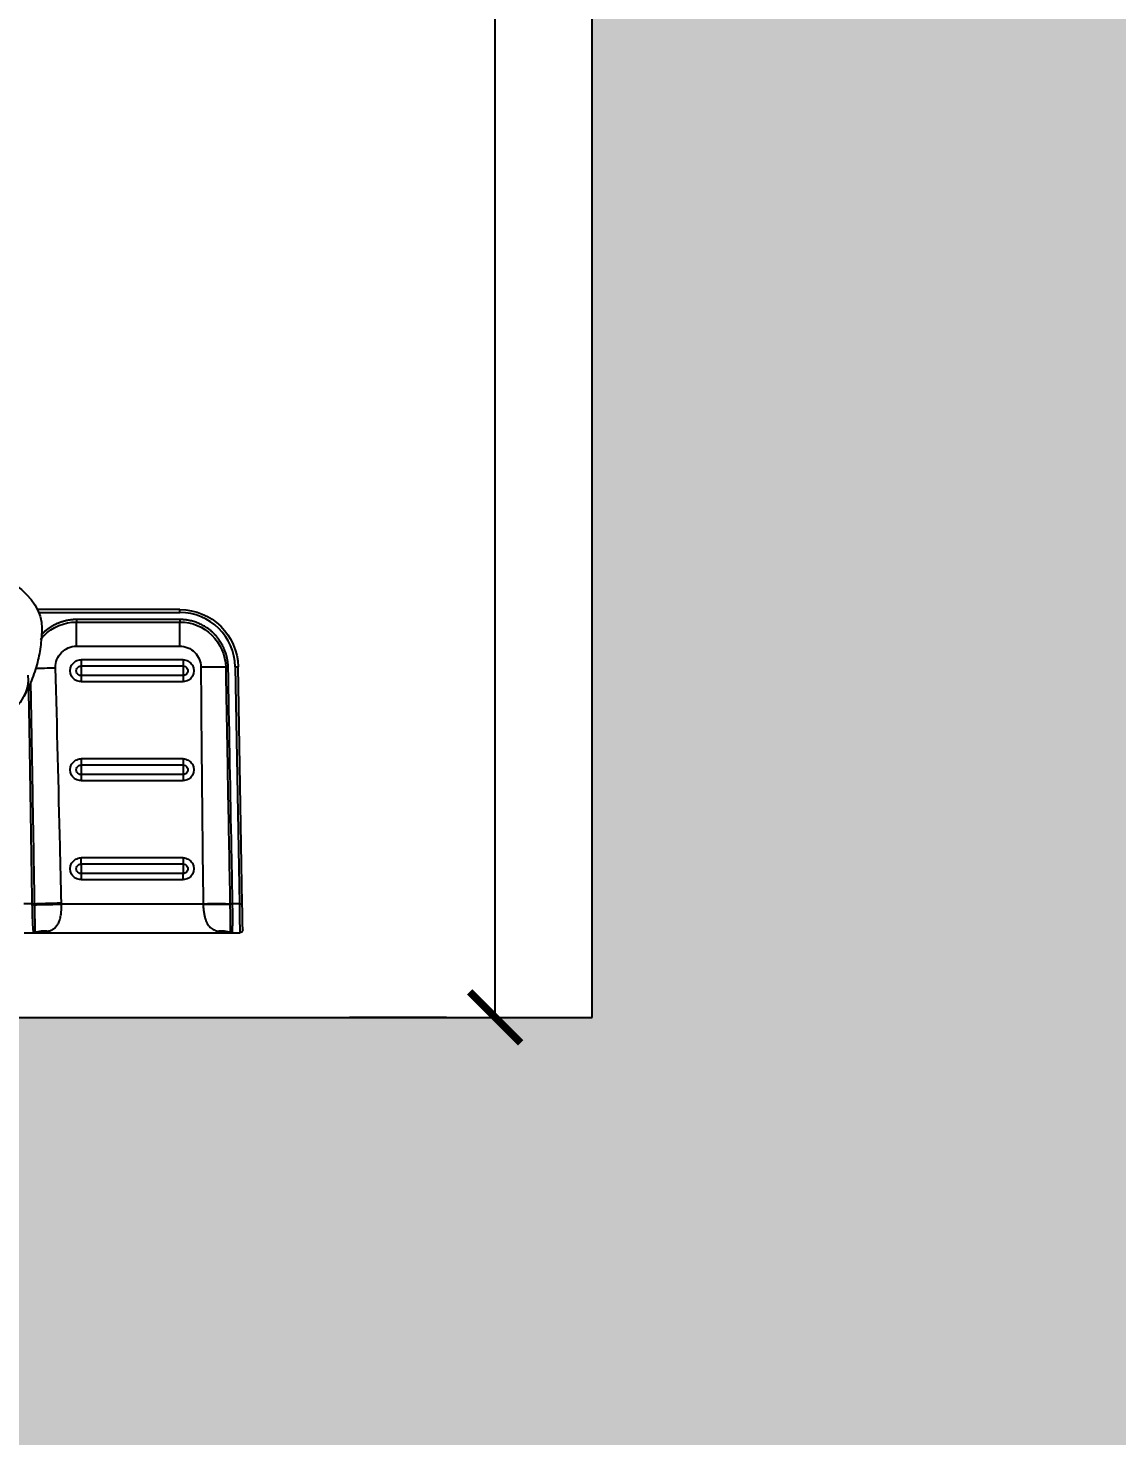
# Model space of a CAD drawing. Header units: millimetres. Extents: x 0 to 400063, y 963 to 238763.
# Drawn here: x 50498.9 to 50872.7, y 153658.8 to 154142.1 of the extents above; entities that cross this region are included whole.
import ezdxf

# ---------------------------------------------------------------- set-up
doc = ezdxf.new("R2010")
doc.units = ezdxf.units.MM
doc.header["$LTSCALE"] = 40
doc.header["$PDMODE"] = 34
doc.layers.get('Defpoints').update_dxf_attribs({"color": 249})
doc.layers.add('.', color=7, linetype='Continuous', lineweight=13)
for name, color, linetype in [('07 dim wal', 5, 'Continuous'), ('2sec', 2, 'Continuous'), ('4', 4, 'Continuous'), ('도면층4', 4, 'Continuous')]:
    doc.layers.add(name, color=color, linetype=linetype)
doc.styles.add('마감재', font='stylu.ttf')
doc.dimstyles.new('Copy of DIM-60', dxfattribs={"dimscale": 50, "dimtxt": 2, "dimasz": 0.7, "dimexe": 1, "dimexo": 1, "dimgap": 0.7, "dimtad": 1, "dimdec": 0, "dimzin": 1, "dimdsep": 46, "dimlunit": 6, "dimtxsty": '마감재', "dimblk": 'ARCHTICK', "dimcen": -0.09, "dimclrd": 256, "dimclre": 256, "dimclrt": 3, "dimadec": 0, "dimazin": 0, "dimtfac": 1, "dimtdec": 0, "dimtix": 1, "dimtmove": 2, "dimatfit": 0, "dimldrblk": 'ARCHTICK', "dimfxl": 0, "dimtolj": 1, "dimtzin": 0, "dimarcsym": 0})

# ---------------------------------------------------------------- blocks, each defined once
blk = doc.blocks.new('202101042036175950')
at = {"layer": '4', "linetype": 'Continuous'}
for p, q in [((-39.02, 74.84), (-120.35, 73.42)), ((-120.33, 72.42), (-120.35, 73.42)), ((-120.33, 72.42), (-39, 73.84)), ((-39, 73.84), (-39.02, 74.84)), ((-39, 73.84), (-39, 71.53)), ((-29, 71.27), (-29, 74)), ((-120.3, 70), (-120.29, 69.15)), ((-39.03, 71.53), (-39.01, 70.61)), ((-39, 71.53), (-38.98, 70.61)), ((-29, 3.49), (-29, 71.02)), ((-38.83, 61.41), (-38.83, 12.76)), ((-140, 53.43), (-140, 4.51)), ((-139, 53.43), (-140, 53.43)), ((-139, 4.95), (-139, 53.43)), ((-136.57, 53.43), (-135.72, 53.43)), ((-136.57, 53.43), (-136.57, 17.91)), ((-135.72, 17.91), (-135.72, 53.43)), ((-127.43, 53.43), (-135.72, 53.43)), ((-127.43, 17.91), (-127.43, 53.43)), ((-122.75, 54.5), (-120.65, 54.5)), ((-122.75, 54.5), (-122.75, 19.5)), ((-120.65, 19.5), (-120.65, 54.5)), ((-120.65, 54.5), (-117.32, 54.5)), ((-117.32, 54.5), (-115.26, 54.5)), ((-117.32, 54.5), (-117.32, 19.5)), ((-115.26, 19.5), (-115.26, 54.5)), ((-88.75, 54.5), (-86.65, 54.5)), ((-88.75, 54.5), (-88.75, 19.5)), ((-86.65, 19.5), (-86.65, 54.5)), ((-86.65, 54.5), (-83.33, 54.5)), ((-83.33, 54.5), (-81.27, 54.5)), ((-83.33, 54.5), (-83.33, 19.5)), ((-81.27, 19.5), (-81.27, 54.5)), ((-54.76, 54.5), (-52.66, 54.5)), ((-54.76, 54.5), (-54.76, 19.5)), ((-52.66, 19.5), (-52.66, 54.5)), ((-52.66, 54.5), (-49.33, 54.5)), ((-47.28, 54.5), (-49.33, 54.5)), ((-49.33, 54.5), (-49.33, 19.5)), ((-47.28, 19.5), (-47.28, 54.5)), ((-122.75, 19.5), (-120.65, 19.5)), ((-120.65, 19.5), (-117.32, 19.5)), ((-117.32, 19.5), (-115.26, 19.5)), ((-88.75, 19.5), (-86.65, 19.5)), ((-86.65, 19.5), (-83.33, 19.5)), ((-83.33, 19.5), (-81.27, 19.5)), ((-52.66, 19.5), (-54.76, 19.5)), ((-52.66, 19.5), (-49.33, 19.5)), ((-49.33, 19.5), (-47.28, 19.5)), ((-136.57, 17.91), (-135.72, 17.91)), ((-127.43, 17.91), (-135.72, 17.91)), ((-39, 2.64), (-39.02, 3.56)), ((-39.01, 3.56), (-39.02, 3.56)), ((-39, 2.64), (-39.01, 3.56)), ((-39, 2.64), (-39, 2.64)), ((-39, 2.64), (-39, -0.19)), ((-29, 0), (-29, 3.25))]:
    blk.add_line(p, q, dxfattribs=at)
at = {"layer": '4', "linetype": 'Continuous', "extrusion": (0, 0, -1)}
for centre, radius, start, end in [((120, 53.43), 20, 0, 89), ((30, 74), 1, 89, 180)]:
    blk.add_arc(centre, radius, start, end, dxfattribs=at)
at = {"layer": '4', "linetype": 'Continuous'}
blk.add_arc((-120, 53.43), 19, 91, 180, dxfattribs=at)
at = {"layer": '4', "linetype": 'Continuous', "extrusion": (0, 0, -1)}
for centre, major_axis, ratio, start_param, end_param in [((-120.13, 60.61), (-0.08, 10), 0.017452, 4.71253, 5.73577), ((-38.84, 61.41), (-0.11, 10), 0.017451, 4.712587, 5.880957), ((-38.65, 61.41), (-0.16, 10), 0.01745, 4.712672, 5.881209), ((-38.89, 71.53), (-0.018, 1), 0.012223, 1.571021, 2.739649), ((-20.15, 66.35), (-8.85, 4.66), 0.795475, 5.697972, 6.253881), ((-30, 71.27), (1, 0), 0.996839, 0, 0.492168), ((-30, 71.25), (1, 0), 0.999207, 0, 0.462109), ((-119.01, 54.5), (0, 3.74), 0.999848, 4.712389, 7.853982), ((-85.01, 54.5), (0, 3.74), 0.999848, 4.712389, 7.853982), ((-51.02, 54.5), (0, 3.74), 0.999848, 4.712389, 7.853982), ((-118.99, 54.5), (0, -1.66), 0.999848, 1.570796, 4.712389), ((-84.99, 54.5), (0, -1.66), 0.999848, 1.570796, 4.712389), ((-51, 54.5), (0, -1.66), 0.999848, 1.570796, 4.712389), ((-119.01, 19.5), (0, 3.74), 0.999848, 1.570796, 4.712389), ((-118.99, 19.5), (0, -1.66), 0.999848, 4.712389, 7.853982), ((-85.01, 19.5), (0, 3.74), 0.999848, 1.570796, 4.712389), ((-84.99, 19.5), (0, -1.66), 0.999848, 4.712389, 7.853982), ((-51.02, 19.5), (0, 3.74), 0.999848, 1.570796, 4.712389), ((-51, 19.5), (0, -1.66), 0.999848, 4.712389, 7.853982), ((-119.87, 10.73), (0.27, -10), 0.017446, 0.803412, 1.571264), ((-39.16, 12.75), (0.24, -10), 0.017448, 0.402796, 1.571208), ((-38.65, 12.76), (0.1, -10), 0.017452, 0.402684, 1.570971), ((-133.67, -32), (0, -38), 0.601815, 0.325862, 3.144054), ((-20.15, 8.16), (-8.85, -4.66), 0.795475, 0.029304, 0.585213), ((-116.11, -32), (0, 33.3), 0.601815, 6.211848, 7.732635), ((-38.62, 2.64), (0.02, -1), 0.041695, 3.544582, 4.713238), ((-30, 3.25), (1, 0), 0.99677, 5.790672, 6.283185), ((-30, 3.26), (1, 0), 0.999207, 5.821077, 6.283185)]:
    blk.add_ellipse(centre, major_axis=major_axis, ratio=ratio, start_param=start_param, end_param=end_param, dxfattribs=at)
at = {"layer": '4', "linetype": 'Continuous'}
for points, degree, knots in [([(-30.02, 75), (-30.02, 75), (-30.98, 74.98), (-34.32, 74.92), (-36.65, 74.88), (-39.02, 74.84)], 3, [0, 0, 0, 0, 0.5, 0.5, 1, 1, 1, 1]), ([(-39, 73.84), (-38.45, 73.85), (-37.38, 73.87), (-35.85, 73.89), (-34.44, 73.91), (-33.19, 73.93), (-32.11, 73.95), (-31.2, 73.96), (-30.46, 73.97), (-29.89, 73.98), (-29.47, 73.99), (-29.23, 73.99), (-29.14, 74), (-29.11, 74)], 3, [0, 0, 0, 0, 0.115212, 0.226236, 0.333071, 0.435715, 0.534169, 0.628431, 0.7185, 0.804377, 0.88606, 0.963549, 1, 1, 1, 1]), ([(-29.11, 74), (-29.09, 74), (-29.02, 74), (-29.01, 74), (-29, 74)], 3, [0, 0, 0, 0, 0.347767, 1, 1, 1, 1]), ([(-120.3, 70), (-123.52, 69.94), (-126.55, 68.63), (-129.58, 67.33), (-131.83, 65.04), (-134.11, 62.71), (-136.57, 56.68), (-136.57, 53.43)], 2, [0, 0, 0, 0.25, 0.25, 0.5, 0.5, 0.75, 1, 1, 1]), ([(-135.72, 53.43), (-135.72, 57.51), (-134.1, 61.49), (-128.39, 67.34), (-124.34, 69.08), (-120.29, 69.15)], 3, [0, 0, 0, 0, 0.5, 0.5, 1, 1, 1, 1]), ([(-39.03, 71.53), (-46.36, 71.39), (-53.69, 71.25), (-80.78, 70.74), (-100.54, 70.37), (-120.3, 70)], 3, [0, 0, 0, 0, 0.270634, 0.270634, 1, 1, 1, 1]), ([(-120.29, 69.15), (-119.62, 69.16), (-118.95, 69.17), (-115.62, 69.23), (-112.95, 69.28), (-99.62, 69.52), (-88.96, 69.71), (-65.2, 70.13), (-52.1, 70.37), (-39.01, 70.61)], 3, [0, 0, 0, 0, 0.024603, 0.024603, 0.123015, 0.123015, 0.516665, 0.516665, 1, 1, 1, 1]), ([(-29, 71.27), (-29.02, 71.3), (-29.07, 71.37), (-29.47, 71.45), (-30.17, 71.51), (-31.23, 71.55), (-32.66, 71.57), (-34.45, 71.58), (-36.56, 71.56), (-38.09, 71.54), (-38.88, 71.53)], 3, [0, 0, 0, 0, 0.098714, 0.204911, 0.318608, 0.439821, 0.56856, 0.704832, 0.848645, 1, 1, 1, 1]), ([(-38.87, 70.61), (-37.39, 70.64), (-35.92, 70.66), (-33.4, 70.69), (-32.33, 70.69), (-29.88, 70.71), (-29.24, 70.72), (-29.12, 70.79)], 3, [0, 0, 0, 0, 0.25, 0.25, 0.5, 0.5, 1, 1, 1, 1]), ([(-29.58, 66.35), (-29.49, 66.71), (-29.31, 67.47), (-29.07, 69.02), (-29.03, 70.23), (-29, 71.02)], 3, [0, 0, 0, 0, 0.232472, 0.500111, 1, 1, 1, 1]), ([(-29.1, 70.81), (-29.08, 70.84), (-29.01, 70.9), (-29, 70.98), (-29, 71.02)], 3, [0, 0, 0, 0, 0.480716, 1, 1, 1, 1]), ([(-29, 71.02), (-29, 71.02), (-29, 71.02), (-29, 71.06), (-29, 71.1), (-29, 71.16), (-29, 71.19), (-29, 71.21)], 3, [0, 0, 0, 0, 0.005039, 0.005039, 0.611564, 0.611564, 1, 1, 1, 1]), ([(-38.83, 61.41), (-38.33, 61.43), (-37.35, 61.48), (-35.97, 61.64), (-34.72, 61.87), (-33.62, 62.17), (-32.66, 62.55), (-31.84, 62.99), (-31.16, 63.52), (-30.61, 64.11), (-30.17, 64.78), (-29.82, 65.52), (-29.66, 66.08), (-29.58, 66.35)], 3, [0, 0, 0, 0, 0.110721, 0.216105, 0.316494, 0.412281, 0.503918, 0.591923, 0.676879, 0.759437, 0.840304, 0.920232, 1, 1, 1, 1]), ([(-127.43, 53.43), (-127.43, 55.31), (-126.67, 57.15), (-124.03, 59.82), (-122.19, 60.6), (-120.3, 60.61)], 3, [0, 0, 0, 0, 0.5, 0.5, 1, 1, 1, 1]), ([(-120.3, 60.61), (-113.63, 60.67), (-106.97, 60.72), (-79.87, 60.96), (-59.44, 61.17), (-39.01, 61.41)], 3, [0, 0, 0, 0, 0.245983, 0.245983, 1, 1, 1, 1]), ([(-136.57, 17.91), (-136.57, 14.62), (-135.26, 11.5), (-133.96, 8.39), (-131.61, 6.09), (-131.45, 5.93), (-131.29, 5.77)], 2, [0, 0, 0, 0.48353, 0.48353, 0.96706, 0.96706, 1, 1, 1]), ([(-129.71, 5.54), (-130.18, 5.91), (-130.62, 6.3), (-134.03, 9.66), (-135.72, 13.76), (-135.72, 17.91)], 3, [0, 0, 0, 0, 0.124486, 0.124486, 1, 1, 1, 1]), ([(-120.05, 10.73), (-121.98, 10.67), (-123.87, 11.42), (-126.63, 14.1), (-127.43, 15.98), (-127.43, 17.91)], 3, [0, 0, 0, 0, 0.5, 0.5, 1, 1, 1, 1]), ([(-39.34, 12.75), (-45.83, 12.6), (-52.32, 12.45), (-79.23, 11.79), (-99.64, 11.27), (-120.05, 10.73)], 3, [0, 0, 0, 0, 0.24132, 0.24132, 1, 1, 1, 1]), ([(-38.83, 12.76), (-38.87, 12.76), (-38.92, 12.76), (-39.09, 12.76), (-39.21, 12.76), (-39.34, 12.75)], 3, [0, 0, 0, 0, 0.270595, 0.270595, 1, 1, 1, 1]), ([(-29.58, 8.16), (-29.69, 8.54), (-29.93, 9.3), (-30.49, 10.27), (-31.25, 11.08), (-32.25, 11.74), (-33.52, 12.23), (-35.05, 12.57), (-36.85, 12.76), (-38.15, 12.76), (-38.83, 12.76)], 3, [0, 0, 0, 0, 0.112038, 0.223835, 0.337574, 0.455325, 0.578957, 0.710084, 0.850061, 1, 1, 1, 1]), ([(-133.68, 6), (-131.75, 5.99), (-127.79, 5.74), (-121.7, 4.6), (-115.45, 2.54), (-111.44, 0.58), (-109.45, -0.58)], 3, [0, 0, 0, 0, 0.225829, 0.46905, 0.727974, 1, 1, 1, 1]), ([(-29, 3.49), (-29.01, 3.89), (-29.02, 4.67), (-29.13, 5.88), (-29.31, 7.04), (-29.49, 7.8), (-29.58, 8.16)], 3, [0, 0, 0, 0, 0.249944, 0.499964, 0.767557, 1, 1, 1, 1]), ([(-39.02, 3.56), (-39.68, 3.54), (-40.35, 3.53), (-43.68, 3.48), (-46.35, 3.43), (-59.68, 3.21), (-70.35, 3.03), (-92.42, 2.65), (-103.83, 2.46), (-115.25, 2.26)], 3, [0, 0, 0, 0, 0.026232, 0.026232, 0.131162, 0.131162, 0.550882, 0.550882, 1, 1, 1, 1]), ([(-113.56, 1.43), (-108.28, 1.52), (-103, 1.6), (-78.15, 2), (-58.58, 2.32), (-39, 2.64)], 3, [0, 0, 0, 0, 0.212324, 0.212324, 1, 1, 1, 1]), ([(-29.12, 3.72), (-29.16, 3.73), (-29.23, 3.76), (-29.53, 3.77), (-29.97, 3.78), (-30.74, 3.76), (-32.23, 3.72), (-34.24, 3.67), (-36.5, 3.61), (-37.72, 3.58), (-38.63, 3.56)], 3, [0, 0, 0, 0, 0.077298, 0.1614, 0.251218, 0.328991, 0.500727, 0.749359, 0.812685, 1, 1, 1, 1]), ([(-38.58, 2.64), (-38.03, 2.65), (-36.94, 2.67), (-35.38, 2.71), (-33.98, 2.75), (-32.73, 2.8), (-31.67, 2.85), (-30.79, 2.9), (-30.1, 2.96), (-29.59, 3.03), (-29.24, 3.09), (-29.04, 3.17), (-29.01, 3.22), (-29, 3.25)], 3, [0, 0, 0, 0, 0.109109, 0.214575, 0.316399, 0.414581, 0.509123, 0.600025, 0.68729, 0.770917, 0.85091, 0.92727, 1, 1, 1, 1]), ([(-29, 3.49), (-29, 3.53), (-29.01, 3.61), (-29.08, 3.67), (-29.1, 3.7)], 3, [0, 0, 0, 0, 0.519282, 1, 1, 1, 1]), ([(-29, 3.29), (-29, 3.32), (-29, 3.35), (-29, 3.42), (-29, 3.45), (-29, 3.49), (-29, 3.49), (-29, 3.49)], 3, [0, 0, 0, 0, 0.417888, 0.417888, 0.995204, 0.995204, 1, 1, 1, 1])]:
    blk.add_open_spline(points, degree=degree, knots=knots, dxfattribs=at)
for points in [[(-39, 71.53), (-39.01, 71.53), (-39.02, 71.53), (-39.03, 71.53)], [(-39.01, 70.61), (-39, 70.61), (-38.99, 70.61), (-38.98, 70.61)], [(-38.88, 71.53), (-38.92, 71.53), (-38.96, 71.53), (-39, 71.53)], [(-38.98, 70.61), (-38.94, 70.61), (-38.91, 70.61), (-38.87, 70.61)], [(-29.12, 70.79), (-29.11, 70.8), (-29.11, 70.8), (-29.1, 70.81)], [(-39.01, 61.41), (-38.95, 61.41), (-38.89, 61.41), (-38.83, 61.41)], [(-38.63, 3.56), (-38.76, 3.56), (-38.89, 3.56), (-39.01, 3.56)], [(-39, 2.64), (-38.86, 2.64), (-38.72, 2.64), (-38.58, 2.64)], [(-29.1, 3.7), (-29.11, 3.71), (-29.11, 3.71), (-29.12, 3.72)]]:
    blk.add_open_spline(points, degree=3, dxfattribs=at)
blk = doc.blocks.new('_ARCHTICK')
at = {"color": 0, "linetype": 'ByBlock', "const_width": 0.075}
blk.add_lwpolyline([(-0.25, -0.25), (0.25, 0.25)], dxfattribs=at)
blk = doc.blocks.new('*D373')
at = {"layer": '07 dim wal', "lineweight": -2}
for p, q in [((50, 154542.5), (52148.95, 154542.5)), ((52098.95, 151692.5), (52098.95, 154542.5)), ((52252.53, 151692.5), (52048.95, 151692.5))]:
    blk.add_line(p, q, dxfattribs=at)
at = {"layer": 'Defpoints', "color": 0}
for p in [(0, 154542.5), (52098.95, 154542.5), (52302.53, 151692.5)]:
    blk.add_point(p, dxfattribs=at)
at = {"layer": '07 dim wal', "lineweight": -2, "xscale": 35, "yscale": 35, "zscale": 35}
for p, rotation in [((52098.95, 154542.5), 90), ((52098.95, 151692.5), 270)]:
    blk.add_blockref('_ARCHTICK', p, dxfattribs=dict(at, rotation=rotation))
at = {"layer": '07 dim wal', "color": 3, "insert": (52004.58, 153117.5), "char_height": 100, "attachment_point": 5, "rotation": 90, "style": '마감재'}
blk.add_mtext('\\A1;2,850', dxfattribs=at)
blk = doc.blocks.new('*D400')
at = {"layer": '07 dim wal', "lineweight": -2}
for p, q in [((50642.53, 154952.5), (50609.19, 154952.5)), ((50659.19, 153802.5), (50659.19, 154952.5)), ((50642.53, 153802.5), (50609.19, 153802.5))]:
    blk.add_line(p, q, dxfattribs=at)
at = {"layer": 'Defpoints', "color": 0}
for p in [(50659.19, 154952.5), (50692.53, 154952.5), (50692.53, 153802.5)]:
    blk.add_point(p, dxfattribs=at)
at = {"layer": '07 dim wal', "lineweight": -2, "xscale": 35, "yscale": 35, "zscale": 35}
for p, rotation in [((50659.19, 154952.5), 90), ((50659.19, 153802.5), 270)]:
    blk.add_blockref('_ARCHTICK', p, dxfattribs=dict(at, rotation=rotation))
at = {"layer": '07 dim wal', "color": 3, "insert": (50564.82, 154377.5), "char_height": 100, "attachment_point": 5, "rotation": 90, "style": '마감재'}
blk.add_mtext('\\A1;1,150', dxfattribs=at)

msp = doc.modelspace()

# ---------------------------------------------------------------- hatches: boundary and pattern name
at = {"layer": '.'}
h = msp.add_hatch(color=251, dxfattribs=at)
h.dxf.hatch_style = 1
h.paths.add_polyline_path([(49092.53, 159922.5), (49592.53, 159922.5), (49592.53, 160122.5), (49092.53, 160122.5), (49092.53, 161322.5), (59252.53, 161322.5), (59252.53, 160122.5), (58352.53, 160122.5), (58352.53, 159922.5), (59252.53, 159922.5), (59252.53, 156662.5), (58412.53, 156662.5), (58412.53, 156462.5), (59107.53, 156462.5), (59107.53, 155017.5), (57622.53, 155017.5), (57622.53, 156662.5), (56672.53, 156662.5), (56672.53, 156462.5), (57422.53, 156462.5), (57422.53, 154752.5), (57212.53, 154752.5), (57212.53, 154552.5), (59192.53, 154552.5), (59192.53, 151752.5), (59192.53, 151552.5), (59192.53, 150572.5), (56212.53, 150572.5), (56212.53, 151552.5), (56212.53, 151752.5), (56212.53, 154752.5), (56012.53, 154752.5), (56012.53, 151692.5), (55612.53, 151692.5), (55612.53, 151492.5), (56012.53, 151492.5), (56012.53, 150572.5), (49892.53, 150572.5), (49892.53, 151492.5), (52502.53, 151492.5), (52502.53, 154752.5), (52302.53, 154752.5), (52302.53, 151692.5), (49892.53, 151692.5), (49892.53, 152602.5), (49692.53, 152602.5), (49692.53, 151492.5), (49692.53, 150372.5), (56212.53, 150372.5), (59452.53, 150372.5), (59452.53, 151552.5), (59452.53, 161522.5), (48892.53, 161522.5), (48892.53, 153602.5), (50892.53, 153602.5), (50892.53, 154952.5), (50692.53, 154952.5), (50692.53, 153802.5), (49832.53, 153802.5), (49832.53, 154292.5), (49172.53, 154292.5), (49172.53, 155762.5), (50892.53, 155762.5), (50892.53, 156462.5), (50992.53, 156462.5), (50992.53, 156662.5), (50612.53, 156662.5), (50612.53, 155962.5), (49092.53, 155962.5)])
h.paths.add_polyline_path([(49172.53, 154092.5), (49632.53, 154092.5), (49632.53, 153802.5), (49172.53, 153802.5)], flags=16)
h.paths.add_polyline_path([(52292.53, 159922.5), (53592.53, 159922.5), (53592.53, 160122.5), (51592.53, 160122.5), (51592.53, 159922.5), (52092.53, 159922.5), (52092.53, 156662.5), (51992.53, 156662.5), (51992.53, 156462.5), (52292.53, 156462.5)], flags=17)
h.paths.add_polyline_path([(55672.53, 159922.5), (55672.53, 160122.5), (55472.53, 160122.5), (55472.53, 159922.5), (55472.53, 156462.5), (55672.53, 156462.5)], flags=17)

# ---------------------------------------------------------------- linework, layer by layer
at = {"layer": '2sec'}
msp.add_lwpolyline([(59252.53, 161322.5), (49092.53, 161322.5), (49092.53, 160122.5), (49592.53, 160122.5), (49592.53, 159922.5), (49092.53, 159922.5), (49092.53, 155962.5), (50612.53, 155962.5), (50612.53, 156662.5), (50992.53, 156662.5), (50992.53, 156462.5), (50892.53, 156462.5), (50892.53, 155762.5), (49172.53, 155762.5), (49172.53, 154292.5), (49832.53, 154292.5), (49832.53, 153802.5), (50692.53, 153802.5), (50692.53, 154952.5), (50892.53, 154952.5), (50892.53, 153602.5), (48892.53, 153602.5), (48892.53, 161522.5), (59452.53, 161522.5)], dxfattribs=at)

# ---------------------------------------------------------------- block references
at = {"layer": '도면층4', "rotation": 269.9999999999999}
msp.add_blockref('202101042036175950', (50497.53, 153802.5), dxfattribs=at)

# ---------------------------------------------------------------- dimensions: what is measured, and where the dimension line sits
at = {"layer": '07 dim wal'}
for base, p1, p2, picture, middle in [((50659.19, 154952.5), (50692.53, 153802.5), (50692.53, 154952.5), '*D400', (50564.82, 154377.5)), ((52098.95, 154542.5), (52302.53, 151692.5), (0, 154542.5), '*D373', (52004.58, 153117.5))]:
    dim = msp.add_linear_dim(base=base, p1=p1, p2=p2, angle=90, dimstyle='Copy of DIM-60', dxfattribs=at)
    dim.commit()
    dim.dimension.update_dxf_attribs({"geometry": picture, "text_midpoint": middle})

doc.saveas('drawing.dxf')
